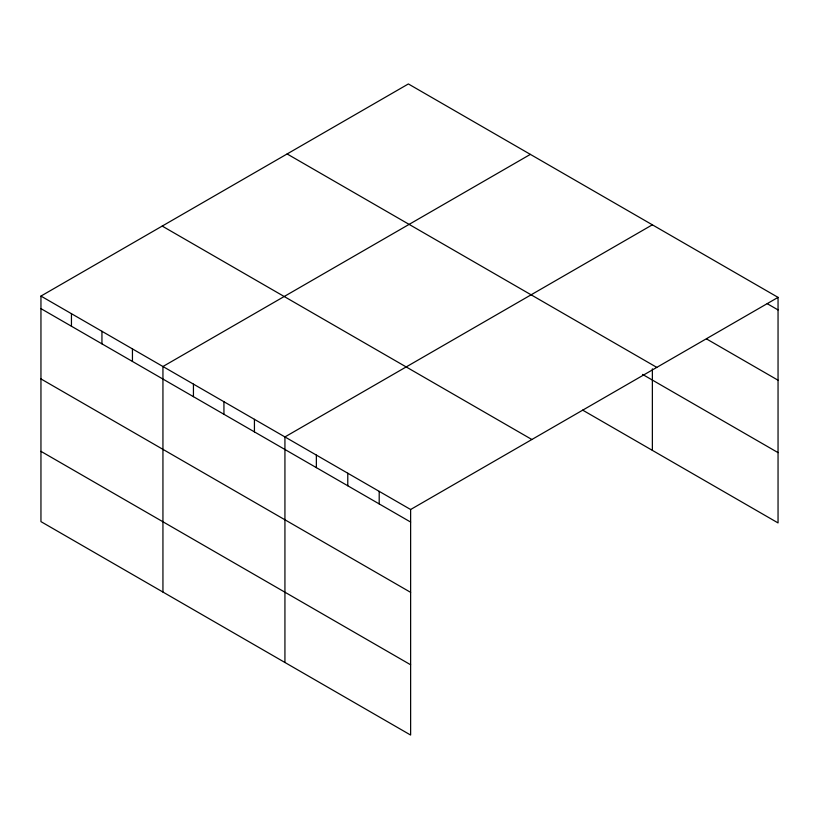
<?xml version="1.0" encoding="UTF-8"?>
<svg xmlns="http://www.w3.org/2000/svg" width="819" height="819" viewBox="0 0 819 819"><rect width="100%" height="100%" fill="white"/><g stroke="black" fill="none" stroke-linecap="round" stroke-linejoin="round"><path stroke-width="1.23" d="M778.05 297.379L410.626 509.51L410.626 735.053L40.95 521.621L40.95 296.079L408.374 83.947L778.05 297.379L778.05 522.921L582.647 410.114M530.364 154.381L162.94 366.513L162.94 592.055M652.364 224.805L284.93 436.936L284.93 662.489M767.219 303.675L778.05 309.93M706.541 338.933L778.05 380.221M287.121 153.952L656.797 367.383M642.557 374.406L778.05 452.631M162.203 226.075L531.879 439.506M40.95 296.079L410.626 509.51M40.95 308.63L410.626 522.061M40.95 378.921L410.626 592.352M40.95 451.341L410.626 664.772M652.364 368.837L652.364 450.358M379.197 491.369L379.197 503.92M347.778 473.218L347.778 485.78M316.359 455.077L316.359 467.639M254.433 419.328L254.433 431.889M223.935 401.719L223.935 414.281M193.438 384.121L193.438 396.672M132.443 348.904L132.443 361.455M101.945 331.296L101.945 343.847M71.448 313.687L71.448 326.238"/></g></svg>
